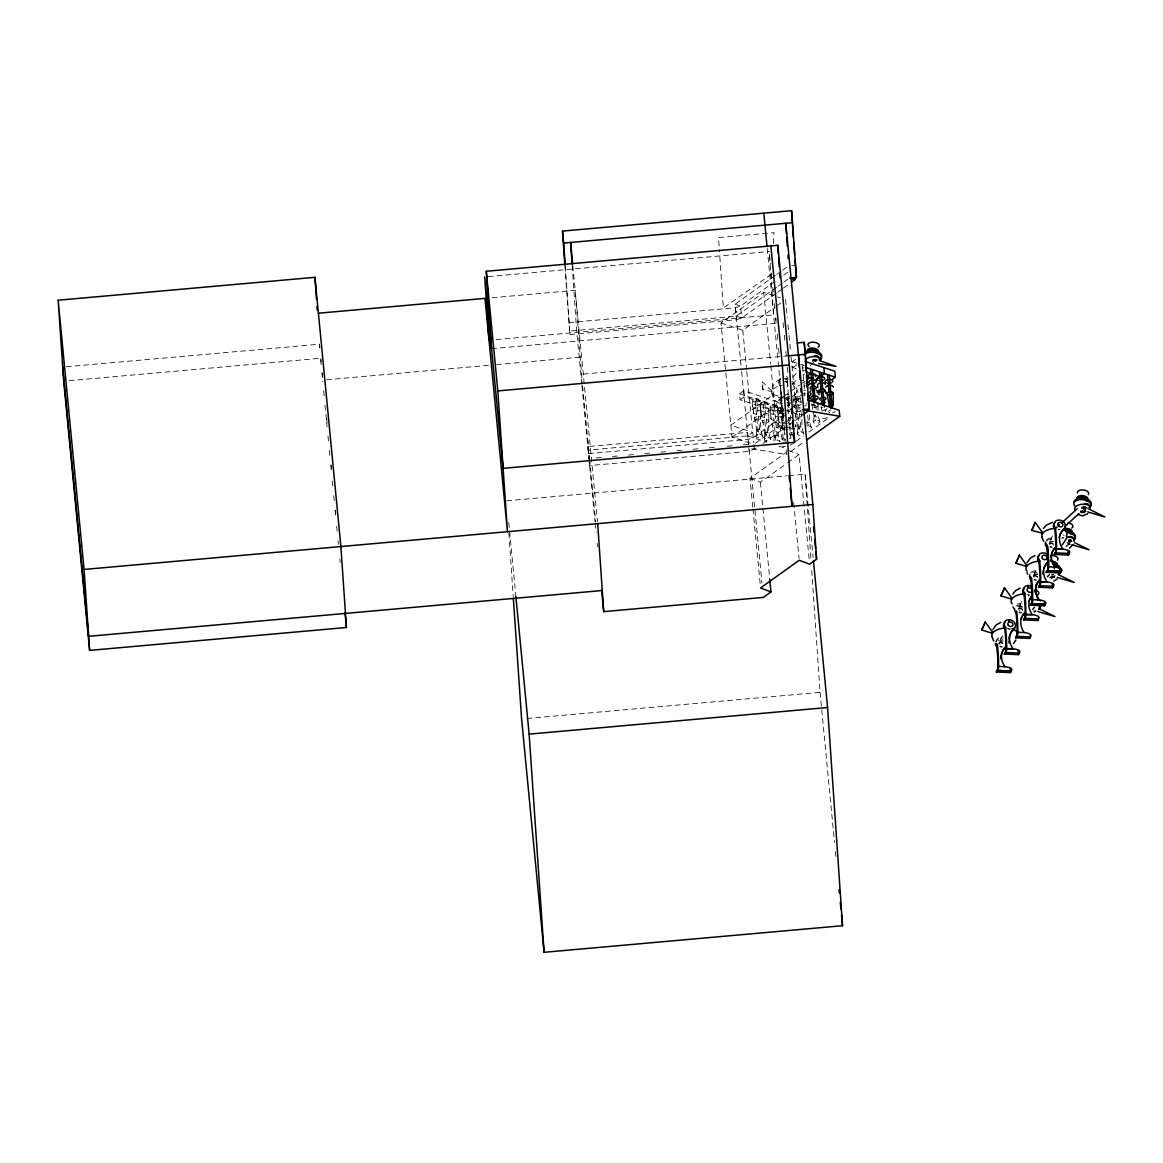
<?xml version="1.0" encoding="UTF-8"?>
<svg xmlns="http://www.w3.org/2000/svg" width="1163" height="1163" viewBox="0 0 1163 1163"><rect width="100%" height="100%" fill="white"/><g stroke="black" fill="none" stroke-linecap="round" stroke-linejoin="round"><path stroke-width="0.75" stroke-dasharray="5 3.75" d="M809.535 414.784L809.521 421.66L811.28 427.562A3.184 1.614 -5.5 0 1 808.794 429.307M818.054 410.568L818.069 403.692M801.947 410.946L801.859 427.519L803.618 433.421M783.382 411.629L779.806 411.949A4.478 3.852 -3.9 0 0 781.42 409.027L781.449 407.137A218.6 188.522 -3.9 0 0 780.329 386.407L780.228 384.851A5.786 4.986 -3.9 0 1 780.46 378.193M787.991 429.06L780.838 429.699A4.478 3.852 -3.9 0 0 782.452 426.777L782.365 423.303A218.6 188.522 -3.9 0 0 781.26 402.572M752.65 406.076L752.795 400.13M760.718 409.202L760.864 403.256M770.139 412.051L770.284 406.105M777.96 414.886L778.105 408.94M793.907 397.601L793.762 403.546A3.911 1.977 -5.5 0 1 796.393 401.904L796.044 396.263L797.716 396.118A3.184 1.614 -5.5 0 1 799.853 396.845M771.985 391.422L771.781 391.059A8.853 2.82 -59.1 0 0 771.81 391.538L762.608 389.532L762.346 381.813L771.956 390.942A8.853 2.82 -59.1 0 1 771.985 391.422L771.898 391.873M773.366 243.503L774.049 232.629L718.516 237.586L719.504 252.022M756.255 436.023L756.866 430.106M764.324 439.149L764.934 433.232M774.369 436.067L773.744 441.998A3.184 1.614 -5.5 0 1 775.895 440.661L772.436 404.768L774.107 404.622A3.184 1.614 -5.5 0 1 776.026 406.934A3.184 1.614 -5.5 0 1 770.851 407.399A3.184 1.614 -5.5 0 1 772.436 404.768M797.353 433.494L797.978 427.562M813.548 421.704L814.173 415.787M762.943 389.59L762.506 381.711M1055.074 575.918L1054.274 577.27M996.546 640.057L995.848 641.627A5.786 4.797 23.7 0 1 1002.608 639.592M1000.587 639.185L1001.27 637.6M1002.84 643.677A2.646 2.195 23.7 0 0 998.857 643.968L1003.32 633.82M1019.82 605.036L1020.518 603.466A5.786 4.797 23.7 0 0 1015.779 605.923M1021.841 601.3L1018.352 609.252A2.646 2.195 23.7 0 1 1023.251 610.604M1034.677 572.37L1035.375 570.8M1033.849 575.118L1036.698 568.634M1050.494 539.574L1051.178 537.989M1052.515 535.823L1049.026 543.775A2.646 2.195 23.7 0 1 1053.911 545.127M1035.579 610.633L1034.081 612.029M1081.634 513.043L1087.303 508.231M1067.198 545.447L1065.817 546.174L1067.358 545.956M812.312 360.414L813.969 359.12M793.326 400.406C798.792 395.435 798.181 385.782 792.207 381.464M1084.934 511.793L1085.646 508.798L1083.102 505.731M792.73 377.074L797.731 371.884M792.512 384.139L797.513 378.949M810.015 365.982L816.266 359.483L817.008 360.021L814.958 361.693M1080.296 512.389L1085.399 507.708M1067.038 542.845L1070.861 539.341M1049.622 577.851L1053.46 574.348M1067.416 543.95L1071.486 541.042M1053.489 575.83L1050.959 578.84L1054.463 577.546M775.416 275.355L735.118 304.241L736.513 319.723L569.943 334.566L564.855 265.193M776.855 274.323L781.173 271.226M782.612 270.194L788.369 266.065M775.11 281.272L740.569 306.043L735.365 307.759L568.78 322.602M783.746 275.093L790.942 269.932M750.44 443.248L731.992 437.143L721.002 323.023L763.742 292.378L780.518 297.917M776.564 287.319L736.266 316.205L569.696 331.048M778.003 286.287L782.321 283.191M783.76 282.158L789.517 278.03M776.259 293.25L741.718 318.008L736.513 319.723L736.266 316.205L741.718 318.008L740.569 306.043L735.118 304.241L741.427 369.776M777.698 292.218L782.016 289.122M783.455 288.09L789.212 283.961M721.002 323.023L742.808 330.234L775.241 306.988M776.71 305.927L781.129 302.758M783.717 414.217L740.119 399.781L739.537 393.806L743.84 390.724L782.772 403.59M796.306 368.787L792.904 367.653L792.323 361.678L796.626 358.582M740.119 399.781L744.422 396.699L783.353 409.58M792.904 367.653L797.207 364.571M782.277 397.426L776.55 401.54L777.117 407.515L781.42 404.433M783.717 396.394L789.459 392.28M790.884 391.248L799.49 385.084M800.929 384.052L805.232 380.97M731.992 437.143L774.732 406.498L783.121 409.274M787.162 400.319L790.026 398.269M791.465 397.237L798.632 392.091M787.453 405.146L791.756 402.064M793.181 401.031L801.787 394.853M581.965 385.796L588.158 450.096L747.794 435.863L752.635 432.389L730.829 425.178L773.584 394.533L781.972 397.295M799.635 398.705L795.39 401.744L790.36 400.072M788.02 411.121L792.323 408.039M793.762 407.006L800.929 401.875M786.232 414.013L753.246 437.666L748.042 439.381L588.405 453.614L595.034 521.533M794.823 407.85L802.005 402.718M755.267 443.292L786.217 421.108M787.7 420.047L793.588 415.816M791.509 412.036L796.539 413.708L800.784 410.67M589.307 462.06L589.554 465.578L749.19 451.346L757.273 447.566M763.03 443.437L787.496 425.905M788.936 424.873L793.253 421.776M794.692 420.744L801.889 415.584M790.273 445.385L794.591 442.289M796.03 441.257L803.226 436.096M808.983 431.967L829.132 417.532M752.766 507.083L750.004 478.327L785.795 452.654M790.84 451.375L803.793 442.085M750.004 478.327L760.413 482.296L786.188 463.804M787.627 462.787L799.083 454.573L809.288 560.624M771.432 274.279L723.342 307.962L719.635 253.825M1085.123 512.069L1086.198 511.357M1069.32 544.88L1070.382 544.153M1036.291 610.968L1034.183 612.29M1054.027 577.517L1051.992 578.098L1050.16 577.226L1050.916 577.793M1083.175 513.145L1084.09 512.679M816.906 359.701L813.388 359.178M1087.347 507.693L1083.829 507.17M1084.338 512.258C1079.002 514.846 1079.09 504.64 1084.396 507.301M1071.53 540.49L1068.492 540.344A8.664 4.681 6.5 0 0 1070.716 540.141M1068.186 545.229L1069.8 542.917A2.878 1.454 -5.5 0 1 1066.834 544.051M780.78 379.283C768.598 382.307 769.092 402.005 781.841 403.794M787.802 403.677L789.139 403.154A20.134 17.358 -3.9 0 0 788.02 404.928M488.286 276.576L769.252 251.528M791.843 265.76L795.303 265.44M492.211 297.728L575.22 290.314L582.372 383.921M66.349 366.752L319.534 344.19L319.883 347.766M496.238 339.596L773.584 314.868L769.368 253.33L770.458 264.088M69.126 380.679L320.494 358.262L321.192 365.487M491.6 348.696L776.157 323.329L775.794 317.921M326.614 379.763L489.376 365.24M496.601 364.601L579.799 357.186M583.288 374.079L786.304 355.98M803.72 390.405L805.392 390.259M754.932 398.793L756.604 398.647A3.184 1.614 -5.5 0 1 758.538 400.959A3.184 1.614 -5.5 0 1 753.348 401.424A3.184 1.614 -5.5 0 1 754.932 398.793L758.392 434.686A3.184 1.614 -5.5 0 0 756.808 437.317A3.184 1.614 -5.5 0 0 761.983 436.852A3.184 1.614 -5.5 0 0 760.064 434.54L756.604 398.647M763.001 401.918L764.687 401.773A3.184 1.614 -5.5 0 1 766.606 404.084A3.184 1.614 -5.5 0 1 761.416 404.55A3.184 1.614 -5.5 0 1 763.001 401.918L766.461 437.826A3.184 1.614 -5.5 0 0 764.876 440.443A3.184 1.614 -5.5 0 0 770.066 439.992A3.184 1.614 -5.5 0 0 768.132 437.666L764.687 401.773M779.806 411.949L779.704 410.394L783.28 410.074A3.184 1.614 -5.5 0 1 778.381 410.03A3.184 1.614 -5.5 0 1 780.242 407.602L781.914 407.457A3.184 1.614 -5.5 0 1 783.179 407.675M787.293 423.477L782.365 423.914L782.452 426.777M780.736 428.26L784.313 427.795M786.101 427.78L791.465 427.17M588.405 453.614L587.911 446.577L747.547 432.345L748.536 444.513M789.779 428.9L795.143 428.42A1.803 1.556 -3.9 0 0 795.172 425.803M792.497 432.912A1.977 1.003 -5.5 0 0 791.712 432.767L790.666 432.854A1.977 1.003 -5.5 0 0 789.343 433.683M596.241 457.902L603.423 457.263M612.392 456.463L619.559 455.823M628.529 455.024L635.71 454.384M644.68 453.585L651.847 452.945M660.817 452.145L667.984 451.506M676.953 450.706L684.135 450.066M693.104 449.267L698.483 448.787M709.241 447.828L716.423 447.188M727.18 446.229L732.559 445.749M743.331 444.789L748.71 444.31M506.661 500.788L787.031 475.798M788.834 475.638L805.116 474.184L813.126 557.382M527.043 718.487L820.06 692.363L811.658 569.754M784.225 378.745L787.482 379.153M751.676 448.729L786.522 454.471L785.955 448.482L779.065 446.199M792.323 361.678L804.244 365.618M783.644 397.862L788.674 399.52M739.537 393.806L783.15 408.228L783.571 412.72M784.807 409.827L789.837 411.484M747.794 435.863L767.013 442.216M815.481 359.091L816.266 359.396M788.674 450.604L799.083 454.573M1080.834 511.749L1081.575 512.316M1068.346 540.228L1069.96 542.234M819.799 421.631L818.04 415.743A1.977 1.003 -5.5 0 1 816.266 416.848A1.977 1.003 -5.5 0 1 814.158 416.209A1.977 1.003 -5.5 0 1 815.496 414.958L815.699 420.381A3.184 1.614 -5.5 0 0 814.115 423.012A3.184 1.614 -5.5 0 0 819.29 422.547A3.184 1.614 -5.5 0 0 817.371 420.221L816.804 416.659M770.575 439.076C766.359 427.577 771.113 414.857 767.115 403.183M762.506 435.951C758.291 424.451 763.044 411.731 759.046 400.057M800.159 397.528L801.133 401.976M776.55 406.032C780.533 417.706 775.794 430.426 780.01 441.925A3.184 1.614 -5.5 0 0 777.567 440.515L774.107 404.622M795.07 413.447L798.007 428.086M821.049 406.221L822.052 411.237A1.977 1.003 -5.5 0 1 823.346 409.899L824.378 409.812A1.977 1.003 -5.5 0 1 825.846 410.466A1.977 1.003 -5.5 0 1 825.134 411.513M811.876 404.593L812.879 409.609M813.199 411.28L814.202 416.296M782.205 439.425L778.032 415.903M774.398 436.59L770.211 413.069M764.978 433.741L760.791 410.219M756.895 430.615L752.708 407.094M791.712 432.767L792.265 436.343M785.374 443.35L783.644 425.396M802.514 366.389L804.956 395.522M797.716 396.118L801.176 432.011A3.184 1.614 -5.5 0 1 803.095 434.322A3.184 1.614 -5.5 0 1 797.92 434.788A3.184 1.614 -5.5 0 1 799.504 432.156L796.393 401.904M789.444 405.029L789.081 402.238L787.409 402.383A3.184 1.614 -5.5 0 0 786.028 402.921M781.914 407.457L783.542 423.826M789.488 438.829A3.184 1.614 -5.5 0 1 790.869 438.277L787.758 408.024M780.242 407.602L783.702 443.496M813.969 402.427L814.841 409.594M794.14 407.544L793.82 404.564A3.911 1.977 -5.5 0 0 797.236 405.727A3.911 1.977 -5.5 0 0 801.045 404.346M785.548 299.589L787.278 317.514M787.976 324.681L788.834 333.636M789.008 335.438L790.389 349.772M791.073 356.939L791.77 364.106M791.945 365.894L796.539 413.708M820.06 692.363L834.511 842.492M835.383 851.549L835.906 856.971M783.106 322.703L783.615 328.068M784.313 335.206L784.996 342.344M785.854 351.284L786.537 358.422M787.409 367.348L787.918 372.712M793.689 502.736L799.054 558.458M771.316 273.072L772.014 280.239M772.712 287.421L773.395 294.602M774.267 303.587L774.776 308.965M775.648 317.935L776.157 323.329M777.189 334.043L777.713 339.392M778.57 348.333L779.254 355.471M767.202 248.46L783.528 418.026M784.211 425.236L785.083 434.25M763.742 292.378L770.647 364.063M770.822 365.851L774.732 406.498M760.413 482.296L769.761 579.348M742.808 330.234L746.602 369.66M746.777 371.448L753.74 442.798M753.9 444.499L754.394 449.63M743.84 390.724L744.422 396.699M741.601 371.564L748.623 444.411M749.117 449.63L761.954 582.983M748.696 446.214L749.19 451.346M752.941 508.885L760.384 586.181M572.821 265.498L597.506 521.853M582.547 385.694L589.423 457.161M589.597 458.963L595.674 522.042M587.911 446.577L589.074 458.542L587.867 440.951M581.791 384.008L576.63 330.437L572.211 265.804M595.209 523.335L596.081 532.349M597.113 543.15L597.462 546.755M508.754 522.492L515.892 596.663M320.915 358.538L321.264 362.129M322.296 372.901L322.645 376.492L322.5 372.858M326.658 418.069L327.166 423.492M331.179 465.098L331.528 468.718M335.54 510.31L335.874 513.93M321.889 372.712L322.762 381.755M323.634 390.783L324.157 396.205M325.029 405.247L325.727 412.472M325.902 414.275L327.108 426.923M327.981 435.965L328.504 441.373M329.376 450.415L330.074 457.641M330.772 464.866L331.455 472.091M332.327 481.133L332.851 486.556M333.723 495.583L334.421 502.809M335.118 510.048L335.816 517.273M336.689 526.301L337.197 531.724M338.07 540.766L338.418 544.371M339.814 558.836L340.163 562.441M815.888 405.872L816.15 409.478M807.631 415.395L808.852 426.152A3.184 1.614 -5.5 0 1 811.28 427.562M805.116 474.184L811.047 560.74M795.885 425.411L795.986 426.966M790.491 415.438L790.811 420.177M787.438 380.912L788.848 401.642M780.94 392.367L781.042 393.923M781.056 394.257L781.173 395.813M781.972 410.117L782.074 411.673M782.088 412.007L782.205 413.563M782.481 424.888A218.6 188.522 -3.9 0 0 781.362 404.157L781.26 402.602A5.786 4.986 -3.9 0 1 781.492 395.958M781.332 406.178L781.42 409.027M778.876 381.508L778.977 383.063M779.908 399.258L780.01 400.813M780.736 428.144A4.478 3.852 -3.9 0 0 782.336 425.222A4.478 3.852 -3.9 0 1 780.736 428.115L780.838 429.699M565.262 266.414L569.943 334.566M508.885 533.25L513.203 596.357M319.534 344.19L319.781 347.708M803.895 393.225L804.069 396.045M807.166 426.298L806.977 420.89L808.009 420.788A1.977 1.003 -5.5 0 1 809.477 421.893A1.977 1.003 -5.5 0 1 807.107 422.809M834.99 411.15A3.184 1.614 -5.5 0 1 832.504 412.894M829.655 412.691A3.184 1.614 -5.5 0 1 830.876 409.885M785.301 439.701A1.977 1.003 -5.5 0 1 782.35 439.585A1.977 1.003 -5.5 0 1 783.513 438.073L784.545 437.986A1.977 1.003 -5.5 0 1 785.33 438.131M785.33 446.505A3.184 1.614 -5.5 0 1 782.481 446.301M784.88 428.158A3.184 1.614 -5.5 0 1 780.111 427.969A3.184 1.614 -5.5 0 1 781.972 425.556M784.153 416.441A3.911 1.977 -5.5 0 1 778.309 416.223A3.911 1.977 -5.5 0 1 780.591 413.243M782.655 413.054A3.911 1.977 -5.5 0 1 784.211 413.345M783.15 422.881A3.852 1.948 -5.5 0 1 778.629 421.806A3.852 1.948 -5.5 0 1 781.187 419.262M815.583 405.436A3.184 1.614 -5.5 0 1 811.818 403.765M798.458 401.729A3.911 1.977 -5.5 0 1 801.074 402.616M800.493 411.062A3.852 1.948 -5.5 0 1 795.507 411.309M795.318 408.576A3.852 1.948 -5.5 0 1 796.989 407.922M799.01 407.733A3.852 1.948 -5.5 0 1 800.551 408.009M799.446 414.057A3.184 1.614 -5.5 0 1 801.365 416.383A3.184 1.614 -5.5 0 1 796.19 416.834A3.184 1.614 -5.5 0 1 797.774 414.217M799.839 398.24A3.184 1.614 -5.5 0 1 794.576 398.953A3.184 1.614 -5.5 0 1 796.044 396.263M805.334 393.399A3.184 1.614 -5.5 0 1 803.924 393.501M806.628 405.698A3.852 1.948 -5.5 0 1 804.912 405.8M827.329 417.299A3.184 1.614 -5.5 0 1 822.692 418.258A3.184 1.614 -5.5 0 1 822.154 415.86M789.357 423.434A3.184 1.614 -5.5 0 0 790.767 423.332A13.971 12.037 -3.9 0 0 789.43 423.303M787.758 420.875A3.184 1.614 -5.5 0 1 789.139 420.337M790.317 417.662A3.852 1.948 -5.5 0 1 788.616 417.779M789.75 411.717A3.911 1.977 -5.5 0 1 788.02 411.833M792.468 434.482A1.977 1.003 -5.5 0 1 789.372 434.206M789.037 405.378A3.184 1.614 -5.5 0 1 787.627 405.48M774.834 410.219A3.911 1.977 -5.5 0 1 777.204 413.069A3.911 1.977 -5.5 0 1 770.836 413.635A3.911 1.977 -5.5 0 1 772.784 410.408M775.401 416.238A3.852 1.948 -5.5 0 1 777.727 419.043A3.852 1.948 -5.5 0 1 771.462 419.596A3.852 1.948 -5.5 0 1 773.38 416.427M775.837 422.562A3.184 1.614 -5.5 0 1 777.756 424.888A3.184 1.614 -5.5 0 1 772.581 425.338A3.184 1.614 -5.5 0 1 774.165 422.721M765.414 407.384A3.911 1.977 -5.5 0 1 767.784 410.234A3.911 1.977 -5.5 0 1 761.402 410.801A3.911 1.977 -5.5 0 1 763.35 407.559M765.981 413.403A3.852 1.948 -5.5 0 1 768.307 416.194A3.852 1.948 -5.5 0 1 762.027 416.761A3.852 1.948 -5.5 0 1 763.946 413.577M766.402 419.727A3.184 1.614 -5.5 0 1 768.336 422.038A3.184 1.614 -5.5 0 1 763.146 422.503A3.184 1.614 -5.5 0 1 764.731 419.872M826.878 408.46A3.184 1.614 -5.5 0 1 824 410.263A3.184 1.614 -5.5 0 1 820.598 409.216A3.184 1.614 -5.5 0 1 822.764 407.21M818.054 405.538A3.184 1.614 -5.5 0 1 815.176 407.341A3.184 1.614 -5.5 0 1 811.774 406.294A3.184 1.614 -5.5 0 1 813.94 404.288M757.346 404.259A3.911 1.977 -5.5 0 1 759.701 407.094A3.911 1.977 -5.5 0 1 753.333 407.675A3.911 1.977 -5.5 0 1 755.281 404.433M757.898 410.263A3.852 1.948 -5.5 0 1 760.224 413.069A3.852 1.948 -5.5 0 1 753.958 413.635A3.852 1.948 -5.5 0 1 755.877 410.452M758.334 416.601A3.184 1.614 -5.5 0 1 760.268 418.913A3.184 1.614 -5.5 0 1 755.078 419.378A3.184 1.614 -5.5 0 1 756.662 416.747M804.578 373.977A3.911 1.977 -5.5 0 1 803.008 374.471M803.066 370.604A3.911 1.977 -5.5 0 1 804.622 370.881M803.575 380.432A3.852 1.948 -5.5 0 1 801.859 380.548M805.29 385.694A3.184 1.614 -5.5 0 1 804.011 386.087M804.069 382.932A3.184 1.614 -5.5 0 1 805.334 383.165M807.02 403.648A3.184 1.614 -5.5 0 1 805.741 404.041M803.56 367.741A3.184 1.614 -5.5 0 1 802.281 368.148M802.339 364.993A3.184 1.614 -5.5 0 1 803.604 365.211M996.124 641.729A5.786 4.797 23.7 0 1 1003.32 637.993M999.976 644.186A2.646 2.195 23.7 0 1 1003.175 641.264M1010.08 629.168A2.646 2.195 23.7 0 1 1007.551 628.471M998.915 643.924A2.646 2.195 23.7 0 1 1003.102 643.11M1003.262 641.046A12.735 6.44 -5.5 0 1 997.113 640.304M1010.371 628.907A2.646 2.195 23.7 0 1 1007.841 628.209M1028.077 595.994A5.699 3.082 6.5 0 1 1029.139 595.529M1034.198 610.633A2.878 1.454 -5.5 0 1 1033.471 610.793M1035.608 611.157A7.778 3.94 -5.5 0 1 1033.674 611.593M1019.675 610.546A2.646 2.195 23.7 0 1 1019.21 610.052M1018.759 608.903A2.646 2.195 23.7 0 1 1023.44 607.987M1029.328 595.034A2.646 2.195 23.7 0 1 1027.99 594.976M1018.962 609.049A2.646 2.195 23.7 0 1 1022.844 610.59M1022.495 606.912A12.735 6.44 -5.5 0 1 1016.346 606.17M1028.964 594.816A2.646 2.195 23.7 0 1 1027.641 594.453M1016.2 606.127A5.786 4.797 23.7 0 1 1021.855 605.458M1053.562 574.566A8.664 4.681 6.5 0 1 1051.323 574.478M1054.943 575.583A2.878 1.454 -5.5 0 1 1051.236 576.688M1054.856 577.022A7.778 3.94 -5.5 0 1 1050.901 577.633M1030.636 573.257A5.786 4.797 23.7 0 1 1037.411 571.222M1034.067 577.386A2.646 2.195 23.7 0 1 1033.616 576.237M1033.645 575.656A2.646 2.195 23.7 0 1 1037.847 574.842M1033.82 576.368A2.646 2.195 23.7 0 1 1037.396 577.371M1033.573 576.136A2.646 2.195 23.7 0 1 1037.963 577.342M1037.352 574.246A12.735 6.44 -5.5 0 1 1034.125 574.086M1032.715 572.603A5.786 4.797 23.7 0 1 1038.544 573.81M1072.402 541.115A8.664 4.681 6.5 0 1 1068.419 541.9M1063.927 538.178A5.757 3.111 6.5 0 1 1062.648 537.655M1064.218 535.358A5.713 3.082 6.5 0 1 1062.938 534.835M1071.297 539.269A2.878 1.454 -5.5 0 1 1068.434 539.312M1068.797 541.275A2.878 1.454 -5.5 0 1 1069.945 542.147M1069.713 544.357A7.778 3.94 -5.5 0 1 1067.779 544.793M1061.645 538.265A7.778 3.94 -5.5 0 1 1063.36 537.611M1046.467 540.417A5.786 4.797 23.7 0 1 1053.227 538.382M1050.334 545.069A2.646 2.195 23.7 0 1 1049.578 544.022M1049.433 543.426A2.646 2.195 23.7 0 1 1054.1 542.525M1059.987 529.558A2.646 2.195 23.7 0 1 1058.025 529.238M1049.622 543.572A2.646 2.195 23.7 0 1 1053.518 545.113M1053.169 541.435A12.735 6.44 -5.5 0 1 1049.942 541.275M1059.624 529.339A2.646 2.195 23.7 0 1 1058.955 529.238M1046.874 540.65A5.786 4.797 23.7 0 1 1054.347 540.999M1086.518 507.33A8.664 4.681 6.5 0 1 1079.947 507.083M1088.205 508.304A8.664 4.681 6.5 0 1 1079.773 508.609M1085.631 506.675A2.878 1.454 -5.5 0 1 1083.32 505.992M1085.515 511.546A7.778 3.94 -5.5 0 1 1081.561 512.156M788.936 423.317A20.134 17.358 -3.9 0 1 787.773 421.689M787.293 394.49A5.786 4.986 -3.9 0 1 789.168 395.275M786.551 397.615A2.646 2.282 -3.9 0 1 786.304 402.122M784.763 381.566A2.646 2.282 -3.9 0 1 786.493 385.68M785.272 378.905A2.646 2.282 -3.9 0 1 786.304 382.99M786.697 399.621A2.646 2.282 -3.9 0 1 787.729 403.721M786.653 399.054A2.646 2.282 -3.9 0 1 787.685 403.154M794.722 394.504A12.735 6.44 -5.5 0 0 797.062 391.204L796.96 389.532A12.735 6.44 -5.5 0 0 794.271 386.668M789.633 396.99A12.735 6.44 -5.5 0 1 786.45 397.702M783.135 397.979A12.735 6.44 -5.5 0 1 771.738 392.556A12.735 6.44 -5.5 0 1 782.394 385.215M795.318 424.408A1.803 1.556 -3.9 0 1 795.303 426.69M779.704 410.394A4.478 3.852 -3.9 0 0 781.303 407.472L781.332 405.582A218.6 188.522 -3.9 0 0 780.228 384.851M789.401 405.582A13.971 12.037 -3.9 0 0 787.903 405.596L788.005 407.152A13.971 12.037 -3.9 0 1 789.503 407.137M793.733 406.367A1.803 1.556 -3.9 0 1 794.678 407.108M784.938 381.29A2.646 2.282 -3.9 0 1 786.653 385.389M786.261 376.739A5.786 4.986 -3.9 0 1 788.136 377.51M786.988 387.192A20.134 17.358 -3.9 0 1 788.209 385.535M780.329 386.407A5.786 4.986 -3.9 0 1 780.562 379.749M786.362 378.295A5.786 4.986 -3.9 0 1 788.238 379.065M781.362 404.157A5.786 4.986 -3.9 0 1 783.295 396.409M787.395 396.045A5.786 4.986 -3.9 0 1 789.27 396.83M788.136 406.498A20.134 17.358 -3.9 0 1 789.357 404.855M789.546 424.888A13.971 12.037 -3.9 0 1 791.029 424.917M817.051 359.309A8.664 4.332 6.6 0 1 812.69 359.396M816.877 360.879A8.664 4.332 6.6 0 1 812.501 360.966M812.472 361.184A2.878 1.454 -5.5 0 1 817.022 360.792M792.308 383.107A2.384 0.872 44 0 1 792.337 384.284M1085.777 509.728L1085.602 510.106A2.878 1.454 -5.5 0 1 1080.878 510.935A2.878 1.454 -5.5 0 1 1081.983 508.464A2.878 1.454 -5.5 0 1 1085.777 509.728M759.235 429.176L758.189 429.278A1.977 1.003 -5.5 0 0 757.215 430.906A1.977 1.003 -5.5 0 0 760.428 430.615A1.977 1.003 -5.5 0 0 759.235 429.176M800.348 426.647L799.301 426.748A1.977 1.003 -5.5 0 0 798.327 428.377A1.977 1.003 -5.5 0 0 801.54 428.086A1.977 1.003 -5.5 0 0 800.348 426.647M767.304 432.302L766.272 432.403A1.977 1.003 -5.5 0 0 765.283 434.032A1.977 1.003 -5.5 0 0 768.496 433.741A1.977 1.003 -5.5 0 0 767.304 432.302M776.739 435.151L775.692 435.253A1.977 1.003 -5.5 0 0 774.718 436.881A1.977 1.003 -5.5 0 0 777.931 436.59A1.977 1.003 -5.5 0 0 776.739 435.151"/><path stroke-width="1.5" d="M833.231 405.247L833.26 393.196M997.883 668.013L998.566 666.428L1004.992 666.704A13.971 11.586 23.7 0 1 1010.676 668.231A1.803 1.497 23.7 0 1 1010.938 671.022L1010.24 672.592L996.298 671.952A4.478 3.707 23.7 0 0 997.854 669.277L997.883 667.417A218.6 181.413 23.7 0 0 996.749 646.802A5.786 4.797 23.7 0 1 995.426 643.328M997.854 669.277L998.595 665.817A218.6 181.413 23.7 0 0 997.447 645.218A5.786 4.797 23.7 0 1 996.444 643.532M1005.937 650.073L1006.62 648.503L1013.031 648.794A13.971 11.586 23.7 0 1 1018.73 650.335A1.803 1.497 23.7 0 1 1018.992 653.083A1.803 1.497 23.7 0 1 1018.294 654.653L1004.352 654.013A4.478 3.707 23.7 0 0 1005.922 651.338L1005.937 649.477A218.6 181.413 23.7 0 0 1004.803 628.863A5.786 4.797 23.7 0 1 1005.021 622.336M1005.922 651.338L1006.635 647.907A218.6 181.413 23.7 0 0 1005.501 627.293A5.786 4.797 23.7 0 1 1005.719 620.751A5.786 4.797 23.7 0 1 1013.191 621.1A5.786 4.797 23.7 0 1 1014.674 627.715A20.134 16.704 23.7 0 0 1013.031 648.794L1006.62 648.838M1017.814 632.265L1024.225 632.57A13.971 11.586 23.7 0 1 1029.924 634.097A1.803 1.497 23.7 0 1 1030.185 636.859L1029.488 638.458L1015.546 637.804A4.478 3.707 23.7 0 0 1017.102 635.143L1017.131 633.283A218.6 181.413 23.7 0 0 1015.982 612.668A5.786 4.797 23.7 0 1 1014.659 609.194M1017.102 635.143L1017.829 631.683A218.6 181.413 23.7 0 0 1016.68 611.084L1015.982 612.668M1025.17 615.939L1025.868 614.369L1032.279 614.66A13.971 11.586 23.7 0 1 1037.963 616.186A1.803 1.497 23.7 0 1 1038.225 618.949L1037.541 620.519L1023.6 619.879A4.478 3.707 23.7 0 0 1025.155 617.204L1025.185 615.343A218.6 181.413 23.7 0 0 1024.051 594.729A5.786 4.797 23.7 0 1 1024.254 588.202M1025.155 617.204L1025.868 613.773A218.6 181.413 23.7 0 0 1024.734 593.159A5.786 4.797 23.7 0 1 1024.952 586.617A5.786 4.797 23.7 0 1 1032.439 586.966M1031.974 601.198L1032.671 599.628L1039.097 599.904A13.971 11.586 23.7 0 1 1044.767 601.46A1.803 1.497 23.7 0 1 1045.028 604.208L1044.345 605.792L1030.403 605.138A4.478 3.707 23.7 0 0 1031.959 602.478L1031.988 600.617A218.6 181.413 23.7 0 0 1030.854 579.988A5.786 4.797 23.7 0 1 1029.953 574.827M1031.959 602.478L1032.686 599.003A218.6 181.413 23.7 0 0 1031.552 578.389A5.786 4.797 23.7 0 1 1030.534 576.717M1040.027 583.274L1040.725 581.689L1047.136 581.994A13.971 11.586 23.7 0 1 1052.82 583.521A1.803 1.497 23.7 0 1 1053.082 586.283L1052.399 587.853L1038.457 587.213A4.478 3.707 23.7 0 0 1040.013 584.538L1040.042 582.678A218.6 181.413 23.7 0 0 1038.908 562.063A5.786 4.797 23.7 0 1 1039.126 555.536M1040.013 584.538L1040.74 581.107A218.6 181.413 23.7 0 0 1039.591 560.493A5.786 4.797 23.7 0 1 1040.58 553.457A5.786 4.797 23.7 0 1 1048.677 555.783M1047.79 568.402L1048.474 566.817L1054.899 567.093A13.971 11.586 23.7 0 1 1060.583 568.62A1.803 1.497 23.7 0 1 1060.86 571.382L1060.147 572.981L1046.206 572.341A4.478 3.707 23.7 0 0 1047.776 569.666L1047.79 567.806A218.6 181.413 23.7 0 0 1046.656 547.192A5.786 4.797 23.7 0 1 1045.755 542.016M1055.844 550.462L1056.542 548.892L1062.953 549.183A13.971 11.586 23.7 0 1 1068.637 550.724A1.803 1.497 23.7 0 1 1068.899 553.472L1068.201 555.042L1054.274 554.402A4.478 3.707 23.7 0 0 1055.83 551.727L1055.859 549.866A218.6 181.413 23.7 0 0 1054.71 529.252A5.786 4.797 23.7 0 1 1054.928 522.725M1055.83 551.727L1056.542 548.296A218.6 181.413 23.7 0 0 1055.408 527.682A5.786 4.797 23.7 0 1 1055.626 521.155A5.786 4.797 23.7 0 1 1063.098 521.489A5.786 4.797 23.7 0 1 1064.581 528.104A20.134 16.704 23.7 0 0 1062.953 549.183L1056.527 549.227M992.243 633.21L981.63 629.953L985.294 621.929L992.65 632.338A8.853 1.308 -53.4 0 1 992.432 632.832L992.301 632.934A8.853 1.308 -53.4 0 1 992.533 632.439L992.722 632.061M985.294 621.929L983.665 626.145M1011.49 599.076L1000.878 595.819L1004.527 587.78L1011.897 598.204A8.853 1.308 -53.4 0 1 1011.679 598.698L1011.548 598.785A8.853 1.308 -53.4 0 1 1011.766 598.305L1012.014 597.855M1004.527 587.78L1003.364 590.964M1026.348 566.41L1015.735 563.154L1019.384 555.114L1026.755 565.538A8.853 1.308 -53.4 0 1 1026.536 566.032L1026.406 566.119A8.853 1.308 -53.4 0 1 1026.624 565.64L1026.871 565.189M1019.384 555.114L1018.643 557.31M1031.654 530.27L1035.201 522.318L1042.557 532.741A8.853 1.308 -53.4 0 1 1042.339 533.221L1031.537 530.343L1032.221 529.325M1035.201 522.318L1034.808 523.641M1042.092 533.672L1042.222 533.323A8.853 1.308 -53.4 0 1 1042.441 532.828L1042.63 532.45M1034.459 524.498L1033.573 526.548M1066.893 537.844L1062.27 544.953M996.749 646.802L997.447 645.218M1004.803 628.863L1005.501 627.293M1008.641 621.246L1009.324 619.675M1024.051 594.729L1024.734 593.159M1027.874 587.111L1028.572 585.541M1030.854 579.988L1031.537 578.418M1038.908 562.063L1039.591 560.493M1046.656 547.192L1047.354 545.607A5.786 4.797 23.7 0 1 1046.337 543.935M1054.71 529.252L1055.408 527.682M1006.62 645.654L1005.922 647.224A20.134 16.704 23.7 0 0 1002.39 651.614M1013.976 629.285L1014.674 627.715A5.786 4.797 23.7 0 1 1013.976 629.285A20.134 16.704 23.7 0 0 1008.917 639.069M996.298 671.952L996.996 670.368A4.478 3.707 23.7 0 0 998.552 667.707M1004.352 654.013L1005.05 652.443A4.478 3.707 23.7 0 0 1006.606 649.768M1017.116 633.864L1017.814 632.294M1015.546 637.804L1016.229 636.234A4.478 3.707 23.7 0 0 1017.799 633.559M1023.6 619.879L1024.298 618.309A4.478 3.707 23.7 0 0 1025.853 615.634M1030.403 605.138L1031.087 603.568A4.478 3.707 23.7 0 0 1032.657 600.893M1038.457 587.213L1039.155 585.629A4.478 3.707 23.7 0 0 1040.711 582.968M1063.883 529.674L1064.581 528.104A5.786 4.797 23.7 0 1 1063.883 529.674A20.134 16.704 23.7 0 0 1059.1 537.582M1046.206 572.341L1046.904 570.757A4.478 3.707 23.7 0 0 1048.459 568.096L1048.503 566.207A218.6 181.413 23.7 0 0 1047.354 545.592M1047.776 569.666L1048.488 566.236A218.6 181.413 23.7 0 0 1047.354 545.607M1054.274 554.402L1054.957 552.832A4.478 3.707 23.7 0 0 1056.513 550.157M1054.201 568.692L1054.885 567.122A20.134 16.704 23.7 0 1 1055.146 547.337M1009.978 669.83L1010.662 668.26M1018.032 651.905L1018.73 650.335M1018.294 654.653L1018.992 653.083L1005.05 652.443M1052.137 585.105L1052.82 583.521M1067.939 552.294L1068.637 550.724M1018.221 558.298L1017.276 560.377M992.868 629.619L996.269 624.851L1000.892 622.35M1026.958 562.819L1030.374 558.051L1034.997 555.536M1015.851 640.072L1013.438 643.473M1066.326 536.361L1066.718 535.474M1072.882 538.149L1072.969 537.96A2.878 1.454 -5.5 0 0 1068.942 536.768M1088.699 505.338L1088.772 505.149A2.878 1.454 -5.5 0 0 1084.759 503.957M1058.926 574.537L1059.391 573.504A7.778 3.94 -5.5 0 0 1059.333 572.472M1074.016 541.333L1074.249 540.824A7.778 3.94 -5.5 0 0 1067.329 537.001M1073.449 544.357L1069.422 548.122M1089.586 509.06L1090.051 508.027A7.778 3.94 -5.5 0 0 1081.11 504.364A7.778 3.94 -5.5 0 0 1075.281 510.295M1002.899 592.011L1000.878 595.819M983.186 627.191L981.63 629.953M1032.628 528.525L1033.093 527.58M1016.825 561.322L1015.851 563.066M792.09 281.897L796.466 277.405L791.552 210.692L562.514 231.103L564.855 265.193M1043.444 528.511L1046.191 525.24L1052.486 522.361M1012.784 593.973L1015.517 590.717L1020.125 588.216M1089.469 508.391L1088.931 509.031L1104.85 516.968L1087.739 511.924M1047.543 576.659L1049.302 574.711M1032.686 609.339L1034.445 607.377M1087.783 513.639L1082.549 515.921L1077.97 514.482M1057.109 579.101L1053.751 581.107M1061.863 522.798L1077.185 508.769M1064.959 526.417L1079.017 513.552M806.671 379.938L809.535 377.888M807.238 385.927L810.117 383.863M815.845 379.749L824.451 373.585L823.884 367.595M808.111 396.728L810.974 394.679M832.49 379.254L835.354 377.19L834.787 371.215L805.145 361.402M803.328 414.551L807.645 411.455L809.143 409.042L805.392 354.279L804.229 342.315L797.295 342.925M806.671 440.021L839.773 416.296L839.206 410.306L808.212 400.057M769.761 579.348L770.967 591.938L763.35 597.404L603.713 611.636L601.634 590.004M786.493 233.865L785.766 223.267L812.85 504.466L816.6 559.229L809.637 564.215L799.228 560.261L760.558 587.969L770.967 591.938M819.377 360.588L835.993 366.33L818.65 363.554M819.028 359.047L820.235 358.931M1088.975 507.49L1089.76 507.548M1039.053 607.101L1039.853 607.159A8.664 4.681 6.5 0 0 1041.132 604.905M565.145 264.626L563.662 243.082L792.715 222.656M58.15 300.214L314.955 277.317L340.875 546.552L346.429 627.497L89.624 650.393L63.689 381.159L58.15 300.214L84.07 569.448L89.624 650.393M491.6 348.696L486.294 271.27L777.8 245.277L789.314 364.935L794.62 442.362L503.114 468.355L484.68 276.896L489.027 340.25M318.415 313.21L484.986 298.368L507.461 531.695L497.808 390.928L486.294 271.27M789.517 278.03L796.466 277.405L794.954 260.149M788.034 355.82L805.392 354.279M497.808 390.928L789.314 364.935M802.194 409.652L809.143 409.042L807.747 393.53M84.07 569.448L812.85 504.466M602.26 590.513L88.65 636.321L62.729 367.086M827.576 707.511L842.535 925.704L544.08 952.308L529.136 734.129L827.576 707.511L813.475 561.002M1040.725 582.038L1047.136 581.994A20.134 16.704 23.7 0 1 1048.764 560.915M1025.868 614.704L1032.279 614.66A20.134 16.704 23.7 0 1 1031.348 596.372M1054.957 552.832L1068.899 553.472M1046.918 570.728L1060.86 571.382A1.803 1.497 23.7 0 0 1060.583 568.649M1046.845 570.873L1060.787 571.513M1039.155 585.629L1053.082 586.283M1031.101 603.539L1045.043 604.179M1031.043 603.684L1044.985 604.324M1024.298 618.309L1038.225 618.949M1016.186 636.35L1030.185 636.859M997.011 670.339L1010.938 670.993M996.938 670.484L1010.88 671.124M839.773 416.296L803.56 410.103M1050.116 546.828L1051.861 547.25M1034.314 579.625L1036.059 580.046M1019.457 612.305L1021.201 612.727M1000.209 646.439L1001.954 646.861M1071.923 544.735L1089.033 549.765L1074.627 542.67M1057.065 577.4L1074.176 582.445L1058.17 574.551M1037.832 611.534L1054.943 616.579L1038.922 608.685M790.884 278.48L794.969 279.832M805.726 367.392L835.354 377.19M806.526 372.16L818.447 376.1M1012.958 606.897L1014.47 609.107M1043.633 541.42L1041.917 537.219M1026.914 572.734L1027.816 574.231M993.725 641.031L991.995 636.83M829.379 405.814L827.053 394.097A3.184 1.614 -5.5 0 1 829.146 391.931L827.504 375.402M832.272 407.951L829.277 375.242M824.436 407.05L821.165 372.553M815.336 402.354L812.341 369.645M819.392 372.712L822.692 405.393M810.567 369.79L813.867 402.471M829.146 391.931L830.804 408.082M813.475 526.795L813.998 532.189M814.696 539.399L815.554 548.413M815.903 552.018L816.6 559.229M839.046 889.521L839.395 893.14M840.268 902.183L840.965 909.422M841.489 914.845L842.535 925.704M791.363 408.431L791.872 413.781M792.555 420.933L793.428 429.859M793.762 433.436L794.62 442.362M770.851 245.902L782.379 365.56L792.018 506.327L790.288 488.3M763.8 213.163L767.028 246.672M789.081 475.696L789.59 481.104M572.661 263.725L570.611 242.456L572.08 264.001M562.514 231.103L563.662 243.082M515.892 596.663L529.136 734.129M544.08 952.308L521.606 718.981L513.334 598.16M345.033 613.032L346.429 627.497M804.229 342.315L805.087 354.671M805.319 358.204L806.293 372.334M806.526 375.867L807.384 388.238M791.552 210.692L792.279 221.29M792.526 224.822L793.37 237.179M793.733 242.486L794.591 254.842M798.443 354.904L799.286 367.261M799.533 370.793L800.144 379.632M800.74 388.457L800.987 391.989M786.74 237.397L787.336 246.236M787.947 255.06L788.194 258.593M777.8 245.277L778.41 254.29M778.658 257.881L779.283 266.894M779.777 274.09L780.024 277.695M597.68 523.655L603.713 611.636M314.955 277.317L316.438 299.007M316.932 306.232L317.179 309.852M820.627 360.385L820.569 359.352A7.778 3.94 -5.5 0 0 813.707 356.547A7.778 3.94 -5.5 0 0 805.683 359.643M829.83 379.443A3.911 1.977 -5.5 0 1 832.417 382.075M831.327 382.831A3.911 1.977 -5.5 0 1 828.027 383.441M826.253 383.078A3.911 1.977 -5.5 0 1 827.765 379.632M830.324 389.271A3.852 1.948 -5.5 0 1 828.623 389.387M825.774 387.25A3.852 1.948 -5.5 0 1 828.361 385.636M830.382 385.462A3.852 1.948 -5.5 0 1 833.333 387.163M830.818 391.786A3.184 1.614 -5.5 0 1 832.882 393.981A3.184 1.614 -5.5 0 1 827.925 394.737M815.641 402.282A3.184 1.614 -5.5 0 1 817.749 404.404M815.205 395.958A3.852 1.948 -5.5 0 1 818.069 397.237A3.852 1.948 -5.5 0 1 816.688 399.287M811.701 399.534A3.852 1.948 -5.5 0 1 813.184 396.132M816.193 390.216A3.911 1.977 -5.5 0 1 817.24 392.556M811.076 393.574A3.911 1.977 -5.5 0 1 810.887 390.783M807.674 396.147A3.911 1.977 -5.5 0 1 808.721 398.487M817.865 387.73A3.911 1.977 -5.5 0 1 817.793 386.698M823.491 397.223A3.184 1.614 -5.5 0 1 825.846 398.284A3.184 1.614 -5.5 0 1 824.712 399.97M820.584 400.174A3.184 1.614 -5.5 0 1 820.438 397.92M824.582 391.175A3.852 1.948 -5.5 0 1 825.614 393.472M819.537 394.475A3.852 1.948 -5.5 0 1 819.363 391.727M821.703 376.768A3.911 1.977 -5.5 0 1 824.305 379.385M823.215 380.156A3.911 1.977 -5.5 0 1 819.915 380.752M818.141 380.403A3.911 1.977 -5.5 0 1 819.653 376.943M822.212 386.596A3.852 1.948 -5.5 0 1 820.511 386.712M817.72 385.578A3.852 1.948 -5.5 0 1 820.249 382.961M822.27 382.772A3.852 1.948 -5.5 0 1 825.221 384.488M824.916 403.009A1.977 1.003 -5.5 0 0 823.608 401.686L822.561 401.787A1.977 1.003 -5.5 0 0 821.412 403.285A1.977 1.003 -5.5 0 0 824.363 403.401M822.706 389.111A3.184 1.614 -5.5 0 1 824.771 391.291A3.184 1.614 -5.5 0 1 819.813 392.062M818.941 391.408A3.184 1.614 -5.5 0 1 821.034 389.256M813.882 386.189A3.184 1.614 -5.5 0 1 815.99 388.311M815.103 388.936A3.184 1.614 -5.5 0 1 812.428 389.431M810.989 389.14A3.184 1.614 -5.5 0 1 812.21 386.334M813.446 379.865A3.852 1.948 -5.5 0 1 816.004 382.438M814.929 383.194A3.852 1.948 -5.5 0 1 811.687 383.79M809.942 383.441A3.852 1.948 -5.5 0 1 811.425 380.039M812.879 373.846A3.911 1.977 -5.5 0 1 815.481 376.463M812.821 377.713A3.911 1.977 -5.5 0 1 808.227 376.623A3.911 1.977 -5.5 0 1 810.829 374.021M813.867 400.784A1.977 1.003 -5.5 0 0 816.237 399.868A1.977 1.003 -5.5 0 0 814.783 398.778L813.737 398.865A1.977 1.003 -5.5 0 0 812.981 400.61M1004.977 666.733A20.134 16.704 23.7 0 1 1005.239 646.962M992.01 636.452A12.735 6.44 -5.5 0 1 1005.835 627.991M1011.97 628.747A12.735 6.44 -5.5 0 1 1017.174 634.271M1009.121 642.921A20.134 16.704 23.7 0 1 1008.888 640.987M1000.834 658.912A20.134 16.704 23.7 0 1 1001.634 653.33M1010.734 670.44A1.803 1.497 23.7 0 1 1010.24 672.592M1038.021 599.599A5.713 3.082 6.5 0 1 1037.992 600.413M1039.329 580.163A20.134 16.704 23.7 0 0 1039.082 599.919A8.664 4.681 6.5 0 1 1040.391 600.922M1037.076 596.808A5.699 3.082 6.5 0 1 1038.123 599.192M1035.419 589.975A5.699 3.082 6.5 0 1 1037.6 594.918M1038.719 609.645A7.778 3.94 -5.5 0 0 1039.678 608.671L1040.144 607.638A7.778 3.94 -5.5 0 0 1039.504 605.661M1024.225 632.585A20.134 16.704 23.7 0 1 1024.472 612.828M1032.177 590.804A2.646 2.195 23.7 0 1 1028.15 591.763A2.646 2.195 23.7 0 1 1028.354 587.998A2.646 2.195 23.7 0 1 1032.206 590.223M1012.203 603.859A12.735 6.44 -5.5 0 1 1025.068 593.857M1034.576 590.193A5.786 4.797 23.7 0 1 1034.605 591.982M1038.021 618.367A1.803 1.497 23.7 0 1 1037.541 620.519M1028.935 601.256A20.134 16.704 23.7 0 1 1031.843 596.474M1020.881 619.196A20.134 16.704 23.7 0 1 1025.17 613.09M1029.749 636.059A1.803 1.497 23.7 0 1 1029.488 638.458M1054.434 565.567A8.664 4.681 6.5 0 1 1060.205 569.521M1060.38 570.771A8.664 4.681 6.5 0 1 1059.973 571.934M1052.457 562.369A5.713 3.082 6.5 0 1 1057.254 565.465M1052.399 563.648A8.664 4.681 6.5 0 1 1060.554 569.245M1051.105 561.017A5.699 3.082 6.5 0 1 1056.963 565.799M1051.759 555.362A5.699 3.082 6.5 0 1 1057.603 560.144M1039.097 599.904A20.134 16.704 23.7 0 1 1039.344 580.133M1027.06 571.193A12.735 6.44 -5.5 0 1 1039.926 561.191M1042.993 574.173A20.134 16.704 23.7 0 1 1043.284 570.393M1043.793 568.591A20.134 16.704 23.7 0 1 1048.081 562.485M1053.053 585.963A1.803 1.497 23.7 0 1 1052.399 587.853M1035.739 586.53A20.134 16.704 23.7 0 1 1040.027 580.424M1044.069 603.03A1.803 1.497 23.7 0 1 1044.345 605.792M1067.082 532.494A8.664 4.681 6.5 0 1 1073.856 540.301M1064.392 529.645A5.713 3.082 6.5 0 1 1072.097 533.599M1067.256 530.968A8.664 4.681 6.5 0 1 1074.031 538.774M1069.786 533.337A5.757 3.111 6.5 0 1 1070.832 534.006M1064.538 528.424A5.699 3.082 6.5 0 1 1070.701 529.659A5.699 3.082 6.5 0 1 1071.821 533.134M1068.099 522.827A5.699 3.082 6.5 0 1 1071.705 528.118M1058.243 525.124A2.646 2.195 23.7 0 1 1058.897 525.065M1041.917 536.841A12.735 6.44 -5.5 0 1 1055.742 528.38M1064.29 530.124A12.735 6.44 -5.5 0 1 1067.082 534.66M1056.993 527.551A2.646 2.195 23.7 0 1 1056.847 526.955M1057.937 525.051A2.646 2.195 23.7 0 1 1059.188 524.818M1068.695 552.89A1.803 1.497 23.7 0 1 1068.201 555.042M1050.959 561.235A20.134 16.704 23.7 0 1 1050.741 559.301M1050.771 557.397A20.134 16.704 23.7 0 1 1055.83 547.613M1060.176 570.393A1.803 1.497 23.7 0 1 1060.147 572.981M1074.757 505.861A8.664 4.681 6.5 0 1 1082.884 499.697A8.664 4.681 6.5 0 1 1089.673 507.49M1076.647 499.785A5.713 3.082 6.5 0 1 1082.39 496.805A5.713 3.082 6.5 0 1 1087.899 500.802M1074.001 501.878A8.664 4.681 6.5 0 1 1085.268 498.564A8.664 4.681 6.5 0 1 1089.847 505.963M1085.602 500.526A5.757 3.111 6.5 0 1 1086.635 501.195M1077.142 499.378A5.699 3.082 6.5 0 1 1083.262 495.685A5.699 3.082 6.5 0 1 1086.867 500.962M1077.432 492.923A5.699 3.082 6.5 0 1 1083.901 490.03A5.699 3.082 6.5 0 1 1088.277 494.682M804.345 355.674A8.664 4.332 6.6 0 1 815.612 352.752A8.664 4.332 6.6 0 1 820.191 359.658M807.18 351.982A5.713 2.849 6.6 0 1 812.922 349.293A5.713 2.849 6.6 0 1 818.432 353.072M804.941 353.029A8.664 4.332 6.6 0 1 816.848 351.488A8.664 4.332 6.6 0 1 820.366 358.088M807.689 351.488A5.699 2.849 6.6 0 1 813.053 348.042A5.699 2.849 6.6 0 1 818.17 352.491M809.085 346.4A5.699 2.849 6.6 0 1 809.884 342.62A5.699 2.849 6.6 0 1 817.545 343.347A5.699 2.849 6.6 0 1 818.083 347.257M818.17 357.535A2.878 1.454 -5.5 0 0 818.345 357.157L818.316 356.779A2.878 1.454 -5.5 0 0 814.318 355.965M831.719 404.375L830.673 404.462A1.977 1.003 -5.5 0 0 829.699 406.091A1.977 1.003 -5.5 0 0 832.912 405.814A1.977 1.003 -5.5 0 0 831.719 404.375M1008.292 625.272A2.646 2.195 23.7 0 0 1012.726 625.476A2.646 2.195 23.7 0 0 1010.182 621.972A2.646 2.195 23.7 0 0 1008.292 625.272M1042.382 558.458A2.646 2.195 23.7 0 0 1046.831 558.676A2.646 2.195 23.7 0 0 1044.272 555.173A2.646 2.195 23.7 0 0 1042.382 558.458M1058.199 525.661A2.646 2.195 23.7 0 0 1062.633 525.865A2.646 2.195 23.7 0 0 1060.089 522.361A2.646 2.195 23.7 0 0 1058.199 525.661"/></g></svg>
